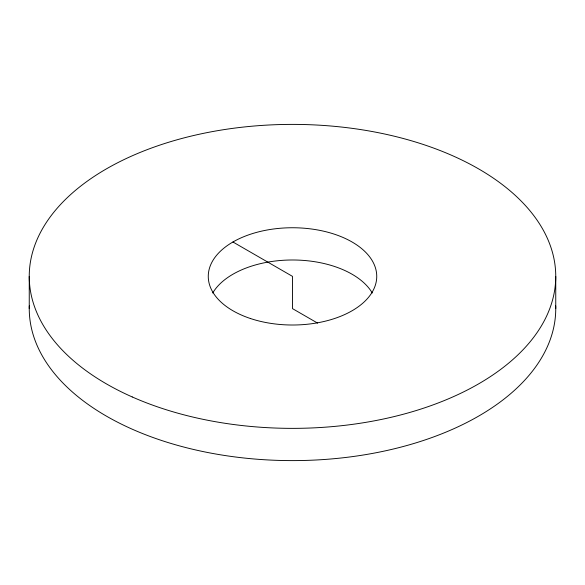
<?xml version="1.0" encoding="UTF-8"?>
<svg xmlns="http://www.w3.org/2000/svg" width="585" height="585" viewBox="0 0 585 585"><rect width="100%" height="100%" fill="white"/><g stroke="black" fill="none" stroke-linecap="round" stroke-linejoin="round"><path stroke-width="0.88" d="M232.932 241.985L292.5 276.376L292.5 308.624L317.582 323.103M555.75 276.376L555.75 308.624M29.25 276.376L29.25 308.624M212.721 292.997A84.24 48.635 0 0 1 292.5 259.989A84.24 48.635 0 0 1 372.279 292.997M555.706 305.911A263.25 151.983 0 0 1 292.5 460.607A263.25 151.983 0 0 1 29.294 305.911M250.38 318.496A84.24 48.635 0 0 0 376.74 276.376A84.24 48.635 0 0 0 250.38 234.263A84.24 48.635 0 0 0 250.38 318.496M132.247 396.959A263.25 151.983 0 0 0 553.498 296.215A263.25 151.983 0 0 0 191.756 135.961A263.25 151.983 0 0 0 132.247 396.959"/></g></svg>
